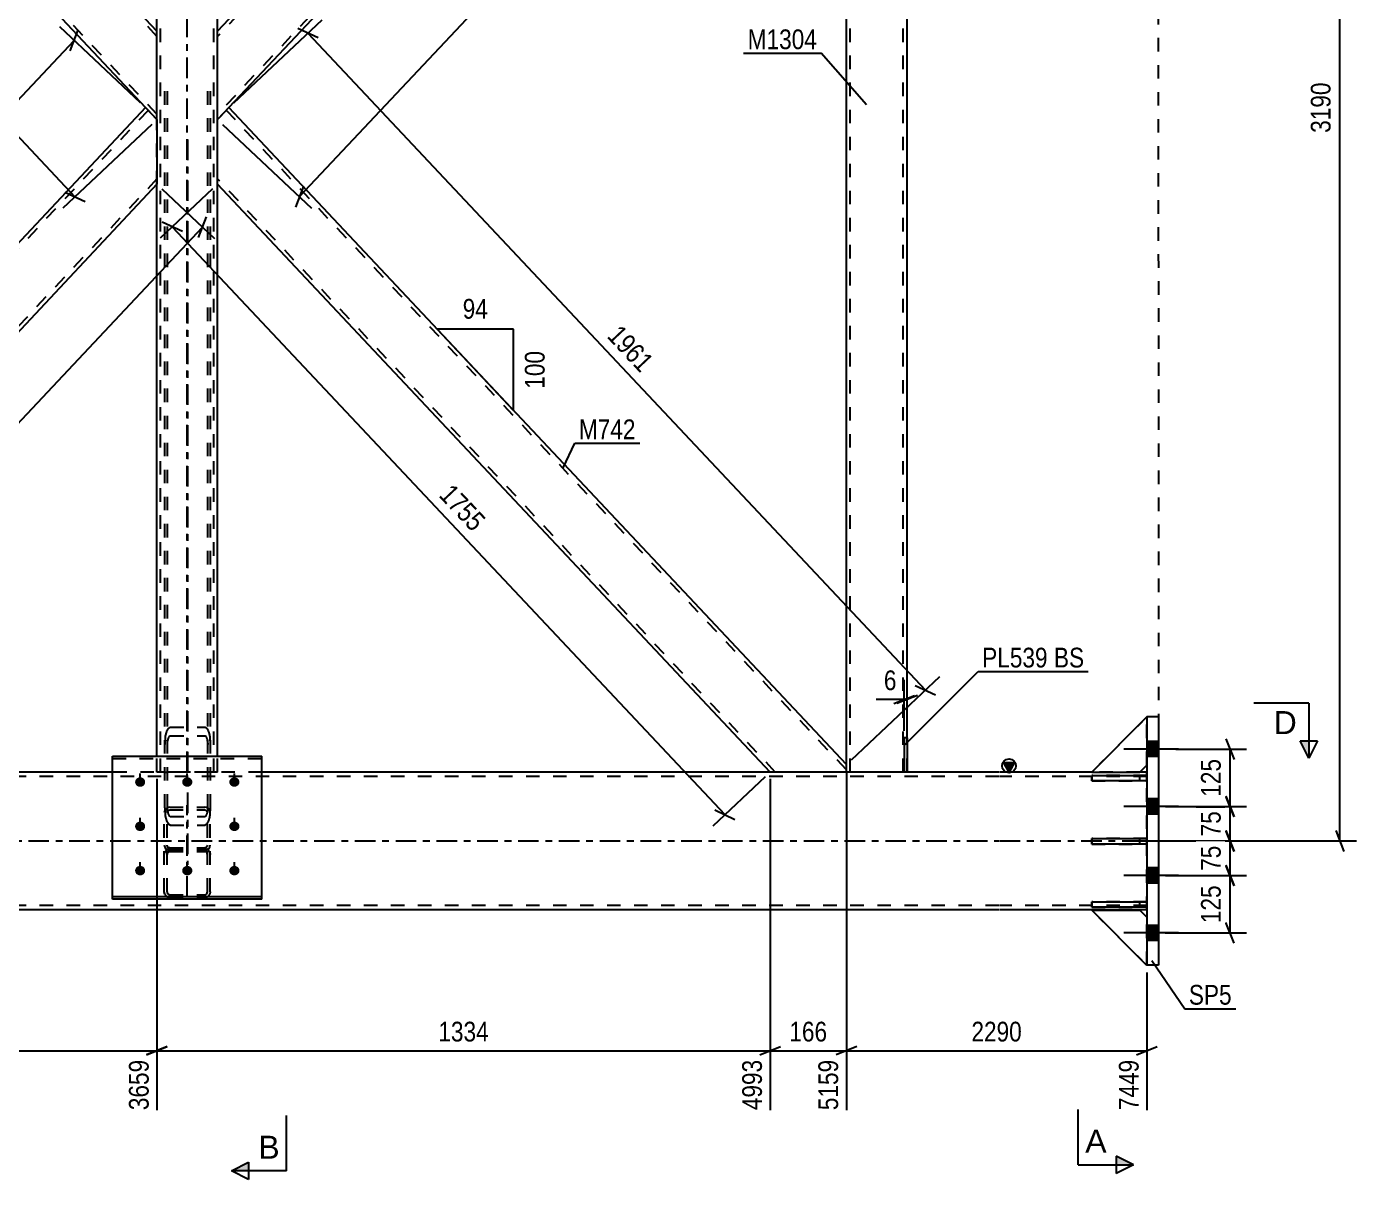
# Model space of a CAD drawing. Header units: millimetres. Extents: x 0 to 841, y 0 to 594.
# Drawn here: x 169.1 to 362, y 137.2 to 304.3 of the extents above; entities that cross this region are included whole.
import ezdxf

# ---------------------------------------------------------------- set-up
doc = ezdxf.new("R2010")
doc.units = ezdxf.units.MM
doc.linetypes.add('DXK_LINE_DOT2', pattern=[3.9198, 1.9599, -1.9599])
doc.linetypes.add('DXK_LINE_DOT3', pattern=[5.9187, 2.979, -0.9799, 0.9799, -0.9799])
doc.styles.add('Arial', font='ARIAL.TTF', dxfattribs={"height": 0.2})
doc.styles.add('Arial Narrow', font='ARIALN.TTF', dxfattribs={"height": 0.2})

# ---------------------------------------------------------------- blocks, each defined once
blk = doc.blocks.new('Bolt-761548467-3471 - 3467')
at = {"linetype": 'Continuous'}
for points in [[(185.54, 194.11), (185.39, 194.12), (185.25, 194.17), (185.11, 194.24), (185, 194.34), (184.91, 194.45), (184.85, 194.58), (184.82, 194.73), (184.82, 194.87), (184.85, 195.01), (184.91, 195.14), (185, 195.26), (185.11, 195.35), (185.25, 195.43), (185.39, 195.47), (185.54, 195.49), (185.7, 195.47), (185.84, 195.43), (185.98, 195.35), (186.09, 195.26), (186.18, 195.14), (186.24, 195.01), (186.27, 194.87), (186.27, 194.73), (186.24, 194.58), (186.18, 194.45), (186.09, 194.34), (185.98, 194.24), (185.84, 194.17), (185.7, 194.12)], [(192.38, 194.11), (192.23, 194.12), (192.08, 194.17), (191.95, 194.24), (191.83, 194.34), (191.74, 194.45), (191.68, 194.58), (191.65, 194.73), (191.65, 194.87), (191.68, 195.01), (191.74, 195.14), (191.83, 195.26), (191.95, 195.35), (192.08, 195.43), (192.23, 195.47), (192.38, 195.49), (192.53, 195.47), (192.68, 195.43), (192.81, 195.35), (192.92, 195.26), (193.01, 195.14), (193.08, 195.01), (193.11, 194.87), (193.11, 194.73), (193.08, 194.58), (193.01, 194.45), (192.92, 194.34), (192.81, 194.24), (192.68, 194.17), (192.53, 194.12)], [(199.21, 194.11), (199.06, 194.12), (198.91, 194.17), (198.78, 194.24), (198.67, 194.34), (198.58, 194.45), (198.51, 194.58), (198.48, 194.73), (198.48, 194.87), (198.51, 195.01), (198.58, 195.14), (198.67, 195.26), (198.78, 195.35), (198.91, 195.43), (199.06, 195.47), (199.21, 195.49), (199.36, 195.47), (199.51, 195.43), (199.64, 195.35), (199.76, 195.26), (199.85, 195.14), (199.91, 195.01), (199.94, 194.87), (199.94, 194.73), (199.91, 194.58), (199.85, 194.45), (199.76, 194.34), (199.64, 194.24), (199.51, 194.17), (199.36, 194.12)], [(185.54, 187.69), (185.39, 187.7), (185.25, 187.75), (185.11, 187.82), (185, 187.91), (184.91, 188.03), (184.85, 188.16), (184.82, 188.3), (184.82, 188.45), (184.85, 188.59), (184.91, 188.72), (185, 188.84), (185.11, 188.93), (185.25, 189.01), (185.39, 189.05), (185.54, 189.07), (185.7, 189.05), (185.84, 189.01), (185.98, 188.93), (186.09, 188.84), (186.18, 188.72), (186.24, 188.59), (186.27, 188.45), (186.27, 188.3), (186.24, 188.16), (186.18, 188.03), (186.09, 187.91), (185.98, 187.82), (185.84, 187.75), (185.7, 187.7)], [(199.21, 187.69), (199.06, 187.7), (198.91, 187.75), (198.78, 187.82), (198.67, 187.91), (198.58, 188.03), (198.51, 188.16), (198.48, 188.3), (198.48, 188.45), (198.51, 188.59), (198.58, 188.72), (198.67, 188.84), (198.78, 188.93), (198.91, 189.01), (199.06, 189.05), (199.21, 189.07), (199.36, 189.05), (199.51, 189.01), (199.64, 188.93), (199.76, 188.84), (199.85, 188.72), (199.91, 188.59), (199.94, 188.45), (199.94, 188.3), (199.91, 188.16), (199.85, 188.03), (199.76, 187.91), (199.64, 187.82), (199.51, 187.75), (199.36, 187.7)], [(185.54, 181.27), (185.39, 181.28), (185.25, 181.33), (185.11, 181.4), (185, 181.49), (184.91, 181.61), (184.85, 181.74), (184.82, 181.88), (184.82, 182.03), (184.85, 182.17), (184.91, 182.3), (185, 182.42), (185.11, 182.51), (185.25, 182.58), (185.39, 182.63), (185.54, 182.64), (185.7, 182.63), (185.84, 182.58), (185.98, 182.51), (186.09, 182.42), (186.18, 182.3), (186.24, 182.17), (186.27, 182.03), (186.27, 181.88), (186.24, 181.74), (186.18, 181.61), (186.09, 181.49), (185.98, 181.4), (185.84, 181.33), (185.7, 181.28)], [(192.38, 181.27), (192.23, 181.28), (192.08, 181.33), (191.95, 181.4), (191.83, 181.49), (191.74, 181.61), (191.68, 181.74), (191.65, 181.88), (191.65, 182.03), (191.68, 182.17), (191.74, 182.3), (191.83, 182.42), (191.95, 182.51), (192.08, 182.58), (192.23, 182.63), (192.38, 182.64), (192.53, 182.63), (192.68, 182.58), (192.81, 182.51), (192.92, 182.42), (193.01, 182.3), (193.08, 182.17), (193.11, 182.03), (193.11, 181.88), (193.08, 181.74), (193.01, 181.61), (192.92, 181.49), (192.81, 181.4), (192.68, 181.33), (192.53, 181.28)], [(199.21, 181.27), (199.06, 181.28), (198.91, 181.33), (198.78, 181.4), (198.67, 181.49), (198.58, 181.61), (198.51, 181.74), (198.48, 181.88), (198.48, 182.03), (198.51, 182.17), (198.58, 182.3), (198.67, 182.42), (198.78, 182.51), (198.91, 182.58), (199.06, 182.63), (199.21, 182.64), (199.36, 182.63), (199.51, 182.58), (199.64, 182.51), (199.76, 182.42), (199.85, 182.3), (199.91, 182.17), (199.94, 182.03), (199.94, 181.88), (199.91, 181.74), (199.85, 181.61), (199.76, 181.49), (199.64, 181.4), (199.51, 181.33), (199.36, 181.28)]]:
    blk.add_hatch(color=1, dxfattribs=at).paths.add_polyline_path(points)
at = {"color": 1, "linetype": 'Continuous'}
for p, q in [((185.54, 194.14), (185.54, 196.03)), ((192.38, 194.14), (192.38, 196.03)), ((199.21, 194.14), (199.21, 196.03)), ((185.54, 187.71), (185.54, 189.61)), ((199.21, 187.71), (199.21, 189.61)), ((185.54, 181.29), (185.54, 183.19)), ((192.38, 181.29), (192.38, 183.19)), ((199.21, 181.29), (199.21, 183.19))]:
    blk.add_line(p, q, dxfattribs=at)
blk = doc.blocks.new('Part-761548467-3539 - 3467')
at = {"linetype": 'Continuous'}
blk.add_hatch(color=2, dxfattribs=at).paths.add_polyline_path([(311.57, 196.25), (310.77, 197.65), (312.37, 197.65)])
at = {"color": 2, "linetype": 'Continuous'}
for p, q in [((311.57, 196.25), (310.77, 197.65)), ((310.77, 197.65), (312.37, 197.65)), ((312.37, 197.65), (311.57, 196.25)), ((181.54, 196.25), (74.64, 196.25)), ((296.38, 196.25), (203.21, 196.25)), ((310.11, 196.25), (296.78, 196.25)), ((323.57, 196.25), (310.21, 196.25)), ((331.57, 196.25), (330.57, 196.25)), ((310.11, 176.25), (74.64, 176.25)), ((331.57, 176.25), (310.21, 176.25))]:
    blk.add_line(p, q, dxfattribs=at)
at = {"color": 7, "linetype": 'DXK_LINE_DOT2'}
for p, q in [((310.11, 195.58), (74.64, 195.58)), ((203.21, 196.25), (181.54, 196.25)), ((296.78, 196.25), (296.38, 196.25)), ((331.57, 195.58), (310.21, 195.58)), ((330.57, 196.25), (323.57, 196.25)), ((331.57, 176.25), (331.57, 196.25)), ((310.11, 176.92), (74.64, 176.92)), ((331.57, 176.92), (310.21, 176.92))]:
    blk.add_line(p, q, dxfattribs=at)
at = {"color": 7, "linetype": 'DXK_LINE_DOT3'}
for p, q in [((74.64, 186.25), (310.11, 186.25)), ((310.21, 186.25), (331.57, 186.25))]:
    blk.add_line(p, q, dxfattribs=at)
at = {"color": 2, "linetype": 'Continuous'}
blk.add_circle((311.57, 197.15), 1, dxfattribs=at)
blk = doc.blocks.new('Bolt-761548467-3540 - 3467')
at = {"linetype": 'Continuous'}
for points in [[(331.57, 200.68), (331.57, 198.48), (333.24, 198.48), (333.24, 200.68)], [(331.57, 200.68), (331.57, 198.48), (333.24, 198.48), (333.24, 200.68)], [(331.57, 200.68), (331.57, 198.48), (333.24, 198.48), (333.24, 200.68)], [(331.57, 192.35), (331.57, 190.15), (333.24, 190.15), (333.24, 192.35)], [(331.57, 192.35), (331.57, 190.15), (333.24, 190.15), (333.24, 192.35)], [(331.57, 182.35), (331.57, 180.15), (333.24, 180.15), (333.24, 182.35)], [(331.57, 182.35), (331.57, 180.15), (333.24, 180.15), (333.24, 182.35)], [(331.57, 174.02), (331.57, 171.82), (333.24, 171.82), (333.24, 174.02)], [(331.57, 174.02), (331.57, 171.82), (333.24, 171.82), (333.24, 174.02)], [(331.57, 174.02), (331.57, 171.82), (333.24, 171.82), (333.24, 174.02)]]:
    blk.add_hatch(color=1, dxfattribs=at).paths.add_polyline_path(points)
at = {"color": 1, "linetype": 'Continuous'}
for p, q in [((333.24, 200.68), (331.57, 200.68)), ((333.24, 200.68), (331.57, 200.68)), ((333.24, 200.68), (331.57, 200.68)), ((336.17, 199.58), (328.24, 199.58)), ((336.17, 199.58), (328.24, 199.58)), ((336.17, 199.58), (328.24, 199.58)), ((333.24, 198.48), (331.57, 198.48)), ((333.24, 198.48), (331.57, 198.48)), ((333.24, 198.48), (331.57, 198.48)), ((336.17, 191.25), (328.24, 191.25)), ((336.17, 191.25), (328.24, 191.25)), ((333.24, 192.35), (331.57, 192.35)), ((333.24, 192.35), (331.57, 192.35)), ((333.24, 190.15), (331.57, 190.15)), ((333.24, 190.15), (331.57, 190.15)), ((333.24, 182.35), (331.57, 182.35)), ((333.24, 182.35), (331.57, 182.35)), ((336.17, 181.25), (328.24, 181.25)), ((336.17, 181.25), (328.24, 181.25)), ((333.24, 180.15), (331.57, 180.15)), ((333.24, 180.15), (331.57, 180.15)), ((333.24, 174.02), (331.57, 174.02)), ((333.24, 174.02), (331.57, 174.02)), ((333.24, 174.02), (331.57, 174.02)), ((336.17, 172.92), (328.24, 172.92)), ((336.17, 172.92), (328.24, 172.92)), ((336.17, 172.92), (328.24, 172.92)), ((333.24, 171.82), (331.57, 171.82)), ((333.24, 171.82), (331.57, 171.82)), ((333.24, 171.82), (331.57, 171.82))]:
    blk.add_line(p, q, dxfattribs=at)
blk = doc.blocks.new('Part-761548467-3482 - 3467')
at = {"color": 2, "linetype": 'Continuous'}
for p, q in [((331.57, 204.25), (323.57, 196.25)), ((330.57, 196.25), (331.57, 197.25)), ((323.57, 196.25), (330.57, 196.25))]:
    blk.add_line(p, q, dxfattribs=at)
at = {"color": 7, "linetype": 'DXK_LINE_DOT2'}
blk.add_line((331.57, 197.25), (331.57, 204.25), dxfattribs=at)
blk = doc.blocks.new('Part-761548467-3483 - 3467')
at = {"color": 7, "linetype": 'DXK_LINE_DOT2'}
for p, q in [((331.57, 204.25), (323.57, 196.25)), ((331.57, 197.25), (331.57, 204.25)), ((330.57, 196.25), (331.57, 197.25)), ((323.57, 196.25), (330.57, 196.25))]:
    blk.add_line(p, q, dxfattribs=at)
blk = doc.blocks.new('Part-761548467-3484 - 3467')
at = {"color": 2, "linetype": 'Continuous'}
for p, q in [((323.57, 176.2), (330.57, 176.2)), ((331.57, 168.2), (323.57, 176.2)), ((330.57, 176.2), (331.57, 175.2)), ((331.57, 168.2), (331.57, 168.25))]:
    blk.add_line(p, q, dxfattribs=at)
at = {"color": 7, "linetype": 'DXK_LINE_DOT2'}
blk.add_line((331.57, 168.25), (331.57, 175.2), dxfattribs=at)
blk = doc.blocks.new('Part-761548467-3485 - 3467')
at = {"color": 7, "linetype": 'DXK_LINE_DOT2'}
for p, q in [((323.57, 176.2), (330.57, 176.2)), ((331.57, 168.2), (323.57, 176.2)), ((330.57, 176.2), (331.57, 175.2)), ((331.57, 175.2), (331.57, 168.2))]:
    blk.add_line(p, q, dxfattribs=at)
blk = doc.blocks.new('Part-761548467-3486 - 3467')
at = {"color": 7, "linetype": 'DXK_LINE_DOT2'}
for p, q in [((331.57, 177.44), (323.57, 177.44)), ((323.57, 177.44), (323.57, 176.64)), ((323.57, 176.64), (331.57, 176.64)), ((330.57, 176.64), (330.57, 177.44)), ((331.57, 176.64), (331.57, 177.44))]:
    blk.add_line(p, q, dxfattribs=at)
blk = doc.blocks.new('Part-761548467-3487 - 3467')
at = {"color": 7, "linetype": 'DXK_LINE_DOT2'}
for p, q in [((331.57, 186.6), (323.57, 186.6)), ((323.57, 186.6), (323.57, 185.8)), ((323.57, 185.8), (331.57, 185.8)), ((330.57, 185.8), (330.57, 186.6)), ((331.57, 185.8), (331.57, 186.6))]:
    blk.add_line(p, q, dxfattribs=at)
blk = doc.blocks.new('Part-761548467-3488 - 3467')
at = {"color": 7, "linetype": 'DXK_LINE_DOT2'}
for p, q in [((331.57, 195.77), (323.57, 195.77)), ((323.57, 195.77), (323.57, 194.97)), ((323.57, 194.97), (331.57, 194.97)), ((330.57, 194.97), (330.57, 195.77)), ((331.57, 194.97), (331.57, 195.77))]:
    blk.add_line(p, q, dxfattribs=at)
blk = doc.blocks.new('Part-761548467-3489 - 3467')
at = {"color": 2, "linetype": 'Continuous'}
for p, q in [((323.57, 177.44), (331.57, 177.44)), ((323.57, 176.64), (323.57, 177.44)), ((331.57, 176.64), (323.57, 176.64)), ((331.57, 177.44), (331.57, 176.64))]:
    blk.add_line(p, q, dxfattribs=at)
at = {"color": 7, "linetype": 'DXK_LINE_DOT2'}
blk.add_line((330.57, 176.64), (330.57, 177.44), dxfattribs=at)
blk = doc.blocks.new('Part-761548467-3490 - 3467')
at = {"color": 2, "linetype": 'Continuous'}
for p, q in [((323.57, 186.6), (331.57, 186.6)), ((323.57, 185.8), (323.57, 186.6)), ((331.57, 185.8), (323.57, 185.8)), ((331.57, 186.6), (331.57, 185.8))]:
    blk.add_line(p, q, dxfattribs=at)
at = {"color": 7, "linetype": 'DXK_LINE_DOT2'}
blk.add_line((330.57, 185.8), (330.57, 186.6), dxfattribs=at)
blk = doc.blocks.new('Part-761548467-3491 - 3467')
at = {"color": 2, "linetype": 'Continuous'}
for p, q in [((323.57, 195.77), (331.57, 195.77)), ((323.57, 194.97), (323.57, 195.77)), ((331.57, 194.97), (323.57, 194.97)), ((331.57, 195.77), (331.57, 194.97))]:
    blk.add_line(p, q, dxfattribs=at)
at = {"color": 7, "linetype": 'DXK_LINE_DOT2'}
blk.add_line((330.57, 194.97), (330.57, 195.77), dxfattribs=at)
blk = doc.blocks.new('Part-761548467-3511 - 3467')
at = {"color": 2, "linetype": 'Continuous'}
for p, q in [((333.24, 204.25), (331.57, 204.25)), ((331.57, 204.25), (331.57, 168.25)), ((333.24, 204.25), (333.24, 168.25)), ((333.24, 168.25), (331.57, 168.25))]:
    blk.add_line(p, q, dxfattribs=at)
blk = doc.blocks.new('Part-761548467-3593 - 3467')
at = {"color": 2, "linetype": 'Continuous'}
for p, q in [((186.34, 292.58), (96.78, 197.35)), ((187.98, 290.84), (186.34, 292.58)), ((187.98, 290.84), (187.98, 281.48)), ((187.98, 281.48), (107.82, 196.25)), ((96.78, 196.25), (96.78, 197.35))]:
    blk.add_line(p, q, dxfattribs=at)
at = {"color": 7, "linetype": 'DXK_LINE_DOT2'}
for p, q in [((186.7, 292.19), (96.78, 196.57)), ((187.98, 282.26), (107.09, 196.25)), ((107.82, 196.25), (96.78, 196.25))]:
    blk.add_line(p, q, dxfattribs=at)
blk = doc.blocks.new('Part-761548467-3516 - 3467')
at = {"color": 2, "linetype": 'Continuous'}
for p, q in [((187.98, 303.68), (187.98, 388.92)), ((196.78, 303.68), (196.78, 388.92)), ((187.98, 198.56), (187.98, 281.48)), ((196.78, 198.56), (196.78, 281.48))]:
    blk.add_line(p, q, dxfattribs=at)
at = {"color": 7, "linetype": 'DXK_LINE_DOT2'}
for p, q in [((196.78, 388.92), (187.98, 388.92)), ((188.51, 196.25), (188.51, 388.92)), ((196.24, 196.25), (196.24, 388.92)), ((187.98, 281.48), (187.98, 303.68)), ((196.78, 281.48), (196.78, 303.68)), ((187.98, 196.25), (187.98, 198.56)), ((196.78, 196.25), (196.78, 198.56)), ((196.78, 196.25), (187.98, 196.25))]:
    blk.add_line(p, q, dxfattribs=at)
at = {"color": 7, "linetype": 'DXK_LINE_DOT3'}
blk.add_line((192.38, 196.25), (192.38, 388.92), dxfattribs=at)
blk = doc.blocks.new('Part-761548467-3578 - 3467')
at = {"color": 2, "linetype": 'Continuous'}
for p, q in [((96.78, 387.82), (96.78, 388.92)), ((96.78, 387.82), (186.34, 292.58)), ((187.98, 303.68), (107.82, 388.92)), ((187.98, 290.84), (187.98, 303.68))]:
    blk.add_line(p, q, dxfattribs=at)
at = {"color": 7, "linetype": 'DXK_LINE_DOT2'}
for p, q in [((107.82, 388.92), (96.78, 388.92)), ((187.98, 291.62), (96.78, 388.59)), ((187.98, 302.91), (107.09, 388.92)), ((187.98, 290.84), (186.34, 292.58)), ((187.98, 291.62), (187.98, 291.68))]:
    blk.add_line(p, q, dxfattribs=at)
blk = doc.blocks.new('Part-761548467-3601 - 3467')
at = {"color": 7, "linetype": 'DXK_LINE_DOT2'}
for p, q in [((296.78, 388.92), (287.98, 388.92)), ((287.98, 387.82), (287.98, 388.92)), ((288.51, 196.25), (288.51, 388.92)), ((296.24, 196.25), (296.24, 388.92)), ((296.78, 383.96), (296.78, 388.92)), ((296.78, 196.25), (296.78, 201.22)), ((287.98, 196.25), (287.98, 197.35)), ((296.78, 196.25), (287.98, 196.25))]:
    blk.add_line(p, q, dxfattribs=at)
at = {"color": 2, "linetype": 'Continuous'}
for p, q in [((287.98, 197.35), (287.98, 387.82)), ((296.78, 201.22), (296.78, 383.96))]:
    blk.add_line(p, q, dxfattribs=at)
blk = doc.blocks.new('Part-761548467-3609 - 3467')
at = {"color": 7, "linetype": 'DXK_LINE_DOT2'}
for p, q in [((189.54, 191.09), (189.28, 190.92)), ((189.84, 191.14), (189.54, 191.09)), ((189.84, 191.14), (194.91, 191.14)), ((195.22, 191.09), (194.91, 191.14)), ((195.48, 190.92), (195.22, 191.09)), ((189.11, 190.68), (189.04, 190.39)), ((189.04, 178.89), (189.04, 190.39)), ((189.28, 190.92), (189.11, 190.68)), ((189.44, 190.39), (189.48, 190.54)), ((189.44, 178.89), (189.44, 190.39)), ((189.48, 190.54), (189.56, 190.66)), ((189.56, 190.66), (189.69, 190.74)), ((189.69, 190.74), (189.84, 190.77)), ((189.84, 190.77), (194.91, 190.77)), ((194.91, 190.77), (195.06, 190.74)), ((195.06, 190.74), (195.19, 190.66)), ((195.19, 190.66), (195.28, 190.54)), ((195.28, 190.54), (195.31, 190.39)), ((195.31, 178.89), (195.31, 190.39)), ((195.65, 190.68), (195.48, 190.92)), ((195.71, 190.39), (195.65, 190.68)), ((195.71, 178.89), (195.71, 190.39)), ((189.04, 185.63), (189.11, 185.34)), ((189.11, 185.34), (189.28, 185.1)), ((189.48, 185.49), (189.44, 185.63)), ((189.56, 185.36), (189.48, 185.49)), ((189.69, 185.28), (189.56, 185.36)), ((189.84, 185.25), (189.69, 185.28)), ((189.84, 185.25), (194.91, 185.25)), ((195.06, 185.28), (194.91, 185.25)), ((195.19, 185.36), (195.06, 185.28)), ((195.28, 185.49), (195.19, 185.36)), ((195.31, 185.63), (195.28, 185.49)), ((195.48, 185.1), (195.65, 185.34)), ((195.65, 185.34), (195.71, 185.63)), ((189.04, 184.28), (189.11, 184.61)), ((189.28, 185.1), (189.54, 184.94)), ((189.48, 184.44), (189.44, 184.28)), ((189.56, 184.58), (189.48, 184.44)), ((189.54, 185.07), (189.84, 185.13)), ((189.54, 184.94), (189.84, 184.88)), ((189.69, 184.67), (189.56, 184.58)), ((189.84, 184.71), (189.69, 184.67)), ((189.84, 185.13), (194.91, 185.13)), ((189.84, 184.88), (194.91, 184.88)), ((189.84, 184.71), (194.91, 184.71)), ((194.91, 185.13), (195.22, 185.07)), ((194.91, 184.88), (195.22, 184.94)), ((195.06, 184.67), (194.91, 184.71)), ((195.19, 184.58), (195.06, 184.67)), ((195.28, 184.44), (195.19, 184.58)), ((195.22, 184.94), (195.48, 185.1)), ((195.31, 184.28), (195.28, 184.44)), ((195.65, 184.61), (195.71, 184.28)), ((189.11, 178.56), (189.04, 178.89)), ((189.44, 178.89), (189.48, 178.73)), ((189.48, 178.73), (189.56, 178.59)), ((189.84, 178.04), (189.54, 178.1)), ((189.56, 178.59), (189.69, 178.5)), ((189.69, 178.5), (189.84, 178.46)), ((189.84, 178.46), (194.91, 178.46)), ((189.84, 178.04), (194.91, 178.04)), ((194.91, 178.46), (195.06, 178.5)), ((195.22, 178.1), (194.91, 178.04)), ((195.06, 178.5), (195.19, 178.59)), ((195.19, 178.59), (195.28, 178.73)), ((195.28, 178.73), (195.31, 178.89)), ((195.71, 178.89), (195.65, 178.56))]:
    blk.add_line(p, q, dxfattribs=at)
at = {"color": 7, "linetype": 'DXK_LINE_DOT3'}
blk.add_line((192.38, 178.17), (192.38, 191.43), dxfattribs=at)
at = {"color": 7, "linetype": 'DXK_LINE_DOT2'}
for centre, start, end in [((189.88, 184.31), 114.32, 159.2417), ((194.88, 184.31), 20.7583, 65.68), ((189.88, 178.86), 200.7583, 245.68), ((194.88, 178.86), 294.32, 339.2417)]:
    blk.add_arc(centre, 0.827, start, end, dxfattribs=at)
blk = doc.blocks.new('Part-761548467-3614 - 3467')
at = {"color": 2, "linetype": 'Continuous'}
for p, q in [((198.42, 292.58), (196.78, 290.84)), ((287.98, 197.35), (198.42, 292.58)), ((196.78, 283.04), (196.78, 290.84)), ((196.78, 281.48), (196.78, 283.04)), ((276.93, 196.25), (196.78, 281.48)), ((287.98, 196.25), (287.98, 197.35))]:
    blk.add_line(p, q, dxfattribs=at)
at = {"color": 7, "linetype": 'DXK_LINE_DOT2'}
for p, q in [((287.98, 196.57), (198.05, 292.19)), ((196.78, 281.6), (196.78, 283.04)), ((196.78, 282.26), (196.78, 282.44)), ((277.67, 196.25), (196.78, 282.26)), ((287.98, 196.25), (276.93, 196.25))]:
    blk.add_line(p, q, dxfattribs=at)
blk = doc.blocks.new('Part-761548467-3618 - 3467')
at = {"color": 7, "linetype": 'DXK_LINE_DOT2'}
for p, q in [((189.1, 191.08), (189.1, 295.94)), ((189.5, 191.08), (189.5, 295.94)), ((195.36, 191.08), (195.36, 295.94)), ((195.76, 191.08), (195.76, 295.94)), ((189.9, 202.77), (189.59, 202.58)), ((189.9, 202.77), (194.96, 202.77)), ((195.27, 202.58), (194.96, 202.77)), ((189.16, 201.22), (189.1, 200.25)), ((189.5, 200.25), (189.53, 200.74)), ((189.74, 201.42), (189.9, 201.51)), ((189.9, 201.51), (194.96, 201.51)), ((194.96, 201.51), (195.12, 201.42)), ((195.33, 200.74), (195.36, 200.25)), ((195.76, 200.25), (195.7, 201.22)), ((189.1, 196.25), (189.5, 196.25)), ((195.76, 196.25), (195.36, 196.25)), ((189.1, 191.08), (189.16, 190.11)), ((189.5, 191.06), (189.5, 191.08)), ((189.53, 190.59), (189.5, 191.06)), ((195.36, 191.08), (195.33, 190.59)), ((195.7, 190.11), (195.76, 191.08)), ((189.9, 189.82), (189.74, 189.91)), ((189.9, 189.82), (194.96, 189.82)), ((195.12, 189.91), (194.96, 189.82)), ((189.59, 188.75), (189.84, 188.59)), ((189.84, 188.59), (189.9, 188.56)), ((189.9, 188.56), (194.96, 188.56)), ((194.96, 188.56), (195.19, 188.7)), ((195.19, 188.7), (195.27, 188.75))]:
    blk.add_line(p, q, dxfattribs=at)
at = {"color": 7, "linetype": 'DXK_LINE_DOT3'}
blk.add_line((192.43, 287.96), (192.43, 182.8), dxfattribs=at)
at = {"color": 7, "linetype": 'DXK_LINE_DOT2'}
for centre, radius, start, end in [((192.22, 200.99), 3.07, 148.9209, 175.8178), ((192.64, 200.99), 3.07, 4.1823, 31.0797), ((191.06, 200.62), 1.54, 148.9209, 175.8178), ((193.8, 200.62), 1.54, 4.1823, 31.0797), ((192.22, 190.34), 3.07, 184.1824, 211.0799), ((191.06, 190.71), 1.54, 184.1824, 211.0799), ((193.8, 190.71), 1.54, 328.9203, 355.8178), ((192.64, 190.34), 3.07, 328.9203, 355.8178)]:
    blk.add_arc(centre, radius, start, end, dxfattribs=at)
blk = doc.blocks.new('Part-761548467-3624 - 3467')
at = {"color": 2, "linetype": 'Continuous'}
for p, q in [((181.54, 198.56), (203.21, 198.56)), ((181.54, 177.83), (181.54, 198.56)), ((203.21, 177.83), (203.21, 198.56)), ((181.54, 178.2), (203.21, 178.2)), ((203.21, 177.83), (181.54, 177.83))]:
    blk.add_line(p, q, dxfattribs=at)
at = {"color": 7, "linetype": 'DXK_LINE_DOT2'}
blk.add_line((181.54, 198.19), (203.21, 198.19), dxfattribs=at)
blk = doc.blocks.new('Part-761548467-3632 - 3467')
at = {"color": 2, "linetype": 'Continuous'}
for p, q in [((276.93, 388.92), (196.78, 303.68)), ((287.98, 387.82), (198.42, 292.58)), ((287.98, 387.82), (287.98, 388.92)), ((196.78, 292.4), (196.78, 303.68)), ((196.78, 290.84), (196.78, 292.4))]:
    blk.add_line(p, q, dxfattribs=at)
at = {"color": 7, "linetype": 'DXK_LINE_DOT2'}
for p, q in [((277.67, 388.92), (196.78, 302.91)), ((287.98, 388.59), (196.78, 291.62)), ((287.98, 388.92), (276.93, 388.92)), ((198.42, 292.58), (196.78, 290.84)), ((196.78, 290.96), (196.78, 292.4)), ((196.78, 291.62), (196.78, 291.68))]:
    blk.add_line(p, q, dxfattribs=at)
blk = doc.blocks.new('Part-761548467-3642 - 3467')
at = {"color": 2, "linetype": 'Continuous'}
for p, q in [((296.78, 201.22), (296.38, 201.22)), ((296.38, 201.22), (296.38, 196.25)), ((296.78, 201.22), (296.78, 196.25)), ((296.78, 196.25), (296.38, 196.25))]:
    blk.add_line(p, q, dxfattribs=at)
blk = doc.blocks.new('Part-761548467-3647 - 3467')
at = {"color": 7, "linetype": 'DXK_LINE_DOT2'}
for p, q in [((296.38, 196.25), (296.38, 201.22)), ((296.78, 201.22), (296.38, 201.22)), ((296.78, 196.25), (296.78, 201.22)), ((296.78, 196.25), (296.38, 196.25))]:
    blk.add_line(p, q, dxfattribs=at)
blk = doc.blocks.new('Line-761548467-4256 - 3467')
at = {"color": 1, "linetype": 'DXK_LINE_DOT2'}
blk.add_line((333.21, 388.92), (333.24, 204.25), dxfattribs=at)
blk = doc.blocks.new('StraightDimension-761548467-10975 - 3467')
at = {"color": 7, "linetype": 'Continuous'}
for p, q in [((334.28, 191.25), (346.03, 191.25)), ((343.03, 192.75), (344.23, 189.75)), ((343.63, 186.25), (343.63, 191.25)), ((344.23, 184.75), (343.03, 187.75)), ((330.55, 186.25), (346.03, 186.25))]:
    blk.add_line(p, q, dxfattribs=at)
at = {"color": 0}
blk.add_wipeout([(342.88, 191.18), (338.68, 191.18), (338.68, 186.32), (342.88, 186.32)], dxfattribs=at)
at = {"color": 3, "style": 'Arial Narrow'}
blk.add_text('75', height=2.863, rotation=90.0002, dxfattribs=at).set_placement((342.28, 186.92))
blk = doc.blocks.new('StraightDimension-761548467-3800 - 3467')
at = {"color": 7, "linetype": 'Continuous'}
for p, q in [((96.78, 195.25), (96.78, 147.22)), ((187.98, 195.25), (187.98, 147.22)), ((98.28, 156.43), (95.28, 155.23)), ((186.48, 155.23), (189.48, 156.43)), ((96.78, 155.83), (187.98, 155.83))]:
    blk.add_line(p, q, dxfattribs=at)
at = {"color": 0}
blk.add_wipeout([(146.63, 156.58), (146.63, 160.78), (138.12, 160.78), (138.12, 156.58)], dxfattribs=at)
at = {"color": 0, "linetype": 'Continuous'}
blk.add_wipeout([(187.38, 155.13), (183.18, 155.13), (183.18, 146.62), (187.38, 146.62)], dxfattribs=at)
at = {"color": 3, "style": 'Arial Narrow'}
blk.add_text('1368', height=2.863, dxfattribs=at).set_placement((138.72, 157.18))
at = {"color": 3, "linetype": 'Continuous', "style": 'Arial Narrow'}
blk.add_text('3659', height=2.863, rotation=90.0002, dxfattribs=at).set_placement((186.78, 147.22))
blk = doc.blocks.new('StraightDimension-761548467-4078 - 3467')
at = {"color": 7, "linetype": 'Continuous'}
for p, q in [((96.05, 387.13), (83.15, 375)), ((86.36, 375.96), (83.43, 377.32)), ((84.89, 376.64), (176.09, 279.66)), ((187.25, 290.15), (174.35, 278.02)), ((174.63, 280.35), (177.56, 278.98))]:
    blk.add_line(p, q, dxfattribs=at)
at = {"color": 0}
blk.add_wipeout([(133.96, 325.56), (137.02, 328.44), (131.18, 334.64), (128.12, 331.77)], dxfattribs=at)
at = {"color": 3, "style": 'Arial Narrow'}
blk.add_text('1997', height=2.863, rotation=-46.7591, dxfattribs=at).set_placement((128.97, 331.74))
blk = doc.blocks.new('StraightDimension-761548467-3668 - 3467')
at = {"color": 7, "linetype": 'Continuous'}
for p, q in [((296.38, 202.22), (296.38, 209.62)), ((296.78, 202.22), (296.78, 209.62)), ((294.88, 206.17), (297.88, 207.37)), ((298.28, 207.37), (295.28, 206.17)), ((296.38, 206.77), (296.78, 206.77))]:
    blk.add_line(p, q, dxfattribs=at)
at = {"color": 0}
blk.add_wipeout([(295.85, 207.52), (295.85, 211.72), (292.82, 211.72), (292.82, 207.52)], dxfattribs=at)
at = {"color": 7, "linetype": 'Continuous'}
blk.add_line((296.38, 206.77), (292.3, 206.77), dxfattribs=at)
blk.add_line((296.38, 206.77), (292.3, 206.77), dxfattribs=at)
at = {"color": 3, "style": 'Arial Narrow'}
blk.add_text('6', height=2.86, dxfattribs=at).set_placement((293.42, 208.12))
blk = doc.blocks.new('StraightDimension-761548467-3758 - 3467')
at = {"color": 7, "linetype": 'Continuous'}
for p, q in [((287.98, 196.35), (287.98, 147.22)), ((331.57, 167.2), (331.57, 147.22)), ((289.48, 156.43), (286.48, 155.23)), ((330.07, 155.23), (333.07, 156.43)), ((287.98, 155.83), (331.57, 155.83))]:
    blk.add_line(p, q, dxfattribs=at)
at = {"color": 0}
blk.add_wipeout([(314.03, 156.58), (314.03, 160.78), (305.52, 160.78), (305.52, 156.58)], dxfattribs=at)
at = {"color": 0, "linetype": 'Continuous'}
blk.add_wipeout([(330.97, 155.13), (326.77, 155.13), (326.77, 146.62), (330.97, 146.62)], dxfattribs=at)
at = {"color": 3, "style": 'Arial Narrow'}
blk.add_text('2290', height=2.863, dxfattribs=at).set_placement((306.12, 157.18))
at = {"color": 3, "linetype": 'Continuous', "style": 'Arial Narrow'}
blk.add_text('7449', height=2.863, rotation=90.0002, dxfattribs=at).set_placement((330.37, 147.22))
blk = doc.blocks.new('StraightDimension-761548467-3773 - 3467')
at = {"color": 7, "linetype": 'Continuous'}
for p, q in [((276.93, 195.25), (276.93, 147.22)), ((287.98, 196.35), (287.98, 147.22)), ((275.43, 155.23), (278.43, 156.43)), ((289.48, 156.43), (286.48, 155.23)), ((276.93, 155.83), (287.98, 155.83))]:
    blk.add_line(p, q, dxfattribs=at)
at = {"color": 0}
blk.add_wipeout([(285.8, 156.58), (285.8, 160.78), (279.11, 160.78), (279.11, 156.58)], dxfattribs=at)
at = {"color": 0, "linetype": 'Continuous'}
blk.add_wipeout([(287.38, 155.13), (283.18, 155.13), (283.18, 146.62), (287.38, 146.62)], dxfattribs=at)
at = {"color": 3, "style": 'Arial Narrow'}
blk.add_text('166', height=2.863, dxfattribs=at).set_placement((279.71, 157.18))
at = {"color": 3, "linetype": 'Continuous', "style": 'Arial Narrow'}
blk.add_text('5159', height=2.863, rotation=90.0002, dxfattribs=at).set_placement((286.78, 147.22))
blk = doc.blocks.new('StraightDimension-761548467-3788 - 3467')
at = {"color": 7, "linetype": 'Continuous'}
for p, q in [((187.98, 195.25), (187.98, 147.22)), ((276.93, 195.25), (276.93, 147.22)), ((189.48, 156.43), (186.48, 155.23)), ((275.43, 155.23), (278.43, 156.43)), ((187.98, 155.83), (276.93, 155.83))]:
    blk.add_line(p, q, dxfattribs=at)
at = {"color": 0}
blk.add_wipeout([(236.71, 156.58), (236.71, 160.78), (228.2, 160.78), (228.2, 156.58)], dxfattribs=at)
at = {"color": 0, "linetype": 'Continuous'}
blk.add_wipeout([(276.33, 155.13), (272.13, 155.13), (272.13, 146.62), (276.33, 146.62)], dxfattribs=at)
at = {"color": 3, "style": 'Arial Narrow'}
blk.add_text('1334', height=2.863, dxfattribs=at).set_placement((228.8, 157.18))
at = {"color": 3, "linetype": 'Continuous', "style": 'Arial Narrow'}
blk.add_text('4993', height=2.863, rotation=90.0002, dxfattribs=at).set_placement((275.73, 147.22))
blk = doc.blocks.new('StraightDimension-761548467-3947 - 3467')
at = {"color": 7, "linetype": 'Continuous'}
for p, q in [((360.16, 397.42), (358.96, 400.42)), ((332.55, 398.92), (361.96, 398.92)), ((359.56, 186.25), (359.56, 398.92)), ((358.96, 187.75), (360.16, 184.75)), ((330.36, 186.25), (361.96, 186.25))]:
    blk.add_line(p, q, dxfattribs=at)
at = {"color": 0}
blk.add_wipeout([(358.81, 296.84), (354.61, 296.84), (354.61, 288.33), (358.81, 288.33)], dxfattribs=at)
at = {"color": 3, "style": 'Arial Narrow'}
blk.add_text('3190', height=2.863, rotation=90.0002, dxfattribs=at).set_placement((358.21, 288.93))
blk = doc.blocks.new('StraightDimension-761548467-3964 - 3467')
at = {"color": 7, "linetype": 'Continuous'}
for p, q in [((196.05, 280.8), (188.45, 273.65)), ((191.67, 274.62), (188.74, 275.98)), ((190.2, 275.3), (270.36, 190.07)), ((276.21, 195.56), (268.61, 188.42)), ((268.89, 190.75), (271.82, 189.38))]:
    blk.add_line(p, q, dxfattribs=at)
at = {"color": 0}
blk.add_wipeout([(233.74, 230.1), (236.8, 232.97), (230.97, 239.17), (227.91, 236.3)], dxfattribs=at)
at = {"color": 3, "style": 'Arial Narrow'}
blk.add_text('1755', height=2.863, rotation=-46.7591, dxfattribs=at).set_placement((228.76, 236.27))
blk = doc.blocks.new('StraightDimension-761548467-4006 - 3467')
at = {"color": 7, "linetype": 'Continuous'}
for p, q in [((199.15, 293.27), (211.96, 305.32)), ((211.35, 302.68), (208.42, 304.05)), ((209.88, 303.37), (299.44, 208.13)), ((288.71, 198.04), (301.52, 210.09)), ((297.98, 208.82), (300.91, 207.45))]:
    blk.add_line(p, q, dxfattribs=at)
at = {"color": 0}
blk.add_wipeout([(258.13, 253.16), (261.19, 256.04), (255.35, 262.24), (252.29, 259.36)], dxfattribs=at)
at = {"color": 3, "style": 'Arial Narrow'}
blk.add_text('1961', height=2.863, rotation=-46.7591, dxfattribs=at).set_placement((253.14, 259.34))
blk = doc.blocks.new('StraightDimension-761548467-4024 - 3467')
at = {"color": 7, "linetype": 'Continuous'}
for p, q in [((288.71, 387.13), (301.59, 375.01)), ((299.26, 375.15), (300.44, 378.16)), ((208.65, 279.68), (299.85, 376.65)), ((197.51, 290.15), (210.39, 278.03)), ((209.24, 281.18), (208.06, 278.17))]:
    blk.add_line(p, q, dxfattribs=at)
at = {"color": 0}
blk.add_wipeout([(256.62, 331.78), (253.56, 334.66), (247.72, 328.46), (250.78, 325.58)], dxfattribs=at)
at = {"color": 3, "style": 'Arial Narrow'}
blk.add_text('1997', height=2.863, rotation=46.7591, dxfattribs=at).set_placement((250.76, 326.43))
blk = doc.blocks.new('StraightDimension-761548467-4060 - 3467')
at = {"color": 7, "linetype": 'Continuous'}
for p, q in [((185.61, 293.27), (173.89, 304.29)), ((175.37, 300.84), (176.55, 303.85)), ((86.4, 207.11), (175.96, 302.34)), ((96.05, 198.04), (84.33, 209.06)), ((86.99, 208.61), (85.81, 205.61))]:
    blk.add_line(p, q, dxfattribs=at)
at = {"color": 0}
blk.add_wipeout([(133.55, 258.34), (130.49, 261.22), (124.66, 255.02), (127.72, 252.14)], dxfattribs=at)
at = {"color": 3, "style": 'Arial Narrow'}
blk.add_text('1961', height=2.863, rotation=46.7591, dxfattribs=at).set_placement((127.69, 252.99))
blk = doc.blocks.new('StraightDimension-761548467-4198 - 3467')
at = {"color": 7, "linetype": 'Continuous'}
for p, q in [((188.71, 280.8), (196.33, 273.62)), ((194, 273.76), (195.18, 276.77)), ((114.43, 190.04), (194.59, 275.27)), ((108.55, 195.56), (116.18, 188.39)), ((115.02, 191.54), (113.84, 188.53))]:
    blk.add_line(p, q, dxfattribs=at)
at = {"color": 0}
blk.add_wipeout([(156.88, 236.27), (153.82, 239.14), (147.99, 232.94), (151.05, 230.06)], dxfattribs=at)
at = {"color": 3, "style": 'Arial Narrow'}
blk.add_text('1755', height=2.863, rotation=46.7591, dxfattribs=at).set_placement((151.02, 230.91))
blk = doc.blocks.new('StraightDimension-761548467-10974 - 3467')
at = {"color": 7, "linetype": 'Continuous'}
for p, q in [((343.03, 201.08), (344.23, 198.08)), ((335.76, 199.58), (346.03, 199.58)), ((343.63, 191.25), (343.63, 199.58)), ((334.28, 191.25), (346.03, 191.25)), ((344.23, 189.75), (343.03, 192.75))]:
    blk.add_line(p, q, dxfattribs=at)
at = {"color": 0}
blk.add_wipeout([(342.88, 198.76), (338.68, 198.76), (338.68, 192.07), (342.88, 192.07)], dxfattribs=at)
at = {"color": 3, "style": 'Arial Narrow'}
blk.add_text('125', height=2.863, rotation=90.0002, dxfattribs=at).set_placement((342.28, 192.67))
blk = doc.blocks.new('StraightDimension-761548467-10976 - 3467')
at = {"color": 7, "linetype": 'Continuous'}
for p, q in [((343.03, 187.75), (344.23, 184.75)), ((330.55, 186.25), (346.03, 186.25)), ((343.63, 181.25), (343.63, 186.25)), ((344.23, 179.75), (343.03, 182.75)), ((334.28, 181.25), (346.03, 181.25))]:
    blk.add_line(p, q, dxfattribs=at)
at = {"color": 0}
blk.add_wipeout([(342.88, 186.18), (338.68, 186.18), (338.68, 181.32), (342.88, 181.32)], dxfattribs=at)
at = {"color": 3, "style": 'Arial Narrow'}
blk.add_text('75', height=2.863, rotation=90.0002, dxfattribs=at).set_placement((342.28, 181.92))
blk = doc.blocks.new('StraightDimension-761548467-10977 - 3467')
at = {"color": 7, "linetype": 'Continuous'}
for p, q in [((343.03, 182.75), (344.23, 179.75)), ((334.28, 181.25), (346.03, 181.25)), ((343.63, 172.92), (343.63, 181.25)), ((344.23, 171.42), (343.03, 174.42)), ((334.24, 172.92), (346.03, 172.92))]:
    blk.add_line(p, q, dxfattribs=at)
at = {"color": 0}
blk.add_wipeout([(342.88, 180.43), (338.68, 180.43), (338.68, 173.74), (342.88, 173.74)], dxfattribs=at)
at = {"color": 3, "style": 'Arial Narrow'}
blk.add_text('125', height=2.863, rotation=90.0002, dxfattribs=at).set_placement((342.28, 174.34))
blk = doc.blocks.new('AngleDimension-761548467-11341 - 3467')
at = {"color": 7, "linetype": 'Continuous'}
for p, q in [((235.34, 253.33), (228.61, 260.48)), ((239.71, 260.48), (228.61, 260.48)), ((239.71, 248.67), (228.61, 260.48)), ((239.71, 248.67), (239.71, 260.48))]:
    blk.add_line(p, q, dxfattribs=at)
at = {"color": 0}
for points in [[(236.59, 261.38), (236.59, 265.58), (231.73, 265.58), (231.73, 261.38)], [(244.81, 257.92), (240.61, 257.92), (240.61, 251.23), (244.81, 251.23)]]:
    blk.add_wipeout(points, dxfattribs=at)
at = {"color": 3, "style": 'Arial Narrow'}
blk.add_text('94', height=2.863, dxfattribs=at).set_placement((232.33, 261.98))
blk.add_text('100', height=2.863, rotation=90.0002, dxfattribs=at).set_placement((244.21, 251.83))
blk = doc.blocks.new('Mark-761548467-3507 - 3467')
at = {"color": 0}
blk.add_wipeout([(343.87, 162.52), (343.87, 165.52), (337.66, 165.52), (337.66, 162.52)], dxfattribs=at)
blk.add_wipeout([(343.87, 162.52), (343.87, 165.52), (337.66, 165.52), (337.66, 162.52)], dxfattribs=at)
at = {"color": 30, "linetype": 'Continuous'}
for p, q in [((332.29, 168.91), (337.06, 161.92)), ((337.06, 161.92), (344.47, 161.92))]:
    blk.add_line(p, q, dxfattribs=at)
at = {"color": 3, "style": 'Arial Narrow'}
blk.add_text('SP5', height=2.863, dxfattribs=at).set_placement((337.66, 162.52))
blk = doc.blocks.new('Mark-761548467-3597 - 3467')
at = {"color": 0}
blk.add_wipeout([(283.73, 301.06), (283.73, 304.06), (273.67, 304.06), (273.67, 301.06)], dxfattribs=at)
blk.add_wipeout([(283.73, 301.06), (283.73, 304.06), (273.67, 304.06), (273.67, 301.06)], dxfattribs=at)
at = {"color": 30, "linetype": 'Continuous'}
for p in [(273.07, 300.46), (290.88, 292.97)]:
    blk.add_line(p, (284.33, 300.46), dxfattribs=at)
at = {"color": 3, "style": 'Arial Narrow'}
blk.add_text('M1304', height=2.863, dxfattribs=at).set_placement((273.67, 301.06))
blk = doc.blocks.new('Mark-761548467-3610 - 3467')
at = {"color": 0}
blk.add_wipeout([(257.41, 244.51), (257.41, 247.51), (249.18, 247.51), (249.18, 244.51)], dxfattribs=at)
blk.add_wipeout([(257.41, 244.51), (257.41, 247.51), (249.18, 247.51), (249.18, 244.51)], dxfattribs=at)
at = {"color": 30, "linetype": 'Continuous'}
for p, q in [((246.9, 240.34), (248.58, 243.91)), ((248.58, 243.91), (258.01, 243.91))]:
    blk.add_line(p, q, dxfattribs=at)
at = {"color": 3, "style": 'Arial Narrow'}
blk.add_text('M742', height=2.863, dxfattribs=at).set_placement((249.18, 244.51))
blk = doc.blocks.new('SectionMark-761548467-4217 - 3467')
at = {"linetype": 'Continuous'}
blk.add_hatch(color=6, dxfattribs=at).paths.add_polyline_path([(353.81, 200.75), (355.06, 200.75), (355.06, 198.25)])
at = {"color": 6, "linetype": 'Continuous'}
for p, q in [((355.06, 206.25), (347.06, 206.25)), ((355.06, 206.25), (355.06, 198.25)), ((353.81, 200.75), (356.31, 200.75)), ((355.06, 198.25), (353.81, 200.75)), ((356.31, 200.75), (355.06, 198.25))]:
    blk.add_line(p, q, dxfattribs=at)
at = {"color": 0, "linetype": 'Continuous'}
blk.add_wipeout([(353.31, 201.75), (353.31, 205.25), (349.94, 205.25), (349.94, 201.75)], dxfattribs=at)
at = {"color": 3, "linetype": 'Continuous', "style": 'Arial'}
blk.add_text('D', height=3.34, dxfattribs=at).set_placement((349.94, 201.75))
blk = doc.blocks.new('SectionMark-761548467-4221 - 3467')
at = {"linetype": 'Continuous'}
for points in [[(201.28, 430.22), (201.28, 428.97), (198.78, 430.22)], [(201.28, 139.68), (201.28, 138.43), (198.78, 138.43)]]:
    blk.add_hatch(color=6, dxfattribs=at).paths.add_polyline_path(points)
at = {"color": 6, "linetype": 'Continuous'}
for p, q in [((198.78, 430.22), (201.28, 431.47)), ((206.78, 430.22), (198.78, 430.22)), ((198.78, 430.22), (201.28, 428.97)), ((201.28, 428.97), (201.28, 431.47)), ((206.78, 430.22), (206.78, 422.22)), ((206.78, 138.43), (206.78, 146.43)), ((198.78, 138.43), (201.28, 139.68)), ((201.28, 139.68), (201.28, 137.18)), ((206.78, 138.43), (198.78, 138.43)), ((201.28, 137.18), (198.78, 138.43))]:
    blk.add_line(p, q, dxfattribs=at)
at = {"color": 0, "linetype": 'Continuous'}
for points in [[(205.78, 424.97), (205.78, 428.47), (202.67, 428.47), (202.67, 424.97)], [(205.78, 140.18), (205.78, 143.68), (202.67, 143.68), (202.67, 140.18)]]:
    blk.add_wipeout(points, dxfattribs=at)
at = {"color": 3, "linetype": 'Continuous', "style": 'Arial'}
for p in [(202.67, 424.97), (202.67, 140.18)]:
    blk.add_text('B', height=3.34, dxfattribs=at).set_placement(p)
blk = doc.blocks.new('SectionMark-761548467-4223 - 3467')
at = {"linetype": 'Continuous'}
for points in [[(327.12, 417.58), (327.12, 418.83), (329.62, 418.83)], [(327.12, 139.3), (327.12, 140.55), (329.62, 139.3)]]:
    blk.add_hatch(color=6, dxfattribs=at).paths.add_polyline_path(points)
at = {"color": 6, "linetype": 'Continuous'}
for p, q in [((321.62, 418.83), (321.62, 410.83)), ((321.62, 418.83), (329.62, 418.83)), ((327.12, 417.58), (327.12, 420.08)), ((327.12, 420.08), (329.62, 418.83)), ((329.62, 418.83), (327.12, 417.58)), ((321.62, 139.3), (321.62, 147.3)), ((321.62, 139.3), (329.62, 139.3)), ((329.62, 139.3), (327.12, 140.55)), ((327.12, 140.55), (327.12, 138.05)), ((329.62, 139.3), (327.12, 138.05))]:
    blk.add_line(p, q, dxfattribs=at)
at = {"color": 0, "linetype": 'Continuous'}
for points in [[(325.73, 413.58), (325.73, 417.08), (322.62, 417.08), (322.62, 413.58)], [(325.73, 141.05), (325.73, 144.55), (322.62, 144.55), (322.62, 141.05)]]:
    blk.add_wipeout(points, dxfattribs=at)
at = {"color": 3, "linetype": 'Continuous', "style": 'Arial'}
for p in [(322.62, 413.58), (322.62, 141.05)]:
    blk.add_text('A', height=3.34, dxfattribs=at).set_placement(p)
blk = doc.blocks.new('MarkSet-761548467-4279 - 3467')
at = {"color": 0}
blk.add_wipeout([(317.19, 211.41), (317.19, 214.41), (307.68, 214.41), (307.68, 211.41)], dxfattribs=at)
blk.add_wipeout([(317.19, 211.41), (317.19, 214.41), (307.68, 214.41), (307.68, 211.41)], dxfattribs=at)
at = {"color": 30, "linetype": 'Continuous'}
blk.add_line((296.48, 200.2), (307.08, 210.81), dxfattribs=at)
at = {"color": 3, "style": 'Arial Narrow'}
blk.add_text('PL539', height=2.863, dxfattribs=at).set_placement((307.68, 211.41))
at = {"color": 0}
blk.add_wipeout([(322.47, 211.41), (322.47, 214.41), (318.09, 214.41), (318.09, 211.41)], dxfattribs=at)
blk.add_wipeout([(322.47, 211.41), (322.47, 214.41), (318.09, 214.41), (318.09, 211.41)], dxfattribs=at)
at = {"color": 30, "linetype": 'Continuous'}
blk.add_line((307.08, 210.81), (323.07, 210.81), dxfattribs=at)
at = {"color": 3, "style": 'Arial Narrow'}
blk.add_text('BS', height=2.863, dxfattribs=at).set_placement((318.09, 211.41))

msp = doc.modelspace()

# ---------------------------------------------------------------- block references
for name in ['Part-761548467-3578 - 3467', 'Part-761548467-3516 - 3467', 'Part-761548467-3632 - 3467', 'Part-761548467-3601 - 3467', 'Line-761548467-4256 - 3467', 'Part-761548467-3618 - 3467', 'Part-761548467-3593 - 3467', 'Part-761548467-3614 - 3467', 'Part-761548467-3482 - 3467', 'Part-761548467-3483 - 3467', 'Part-761548467-3511 - 3467', 'Part-761548467-3642 - 3467', 'Part-761548467-3647 - 3467', 'Bolt-761548467-3540 - 3467', 'Part-761548467-3539 - 3467', 'Part-761548467-3624 - 3467', 'Bolt-761548467-3471 - 3467', 'Part-761548467-3488 - 3467', 'Part-761548467-3491 - 3467', 'Part-761548467-3609 - 3467', 'Part-761548467-3487 - 3467', 'Part-761548467-3490 - 3467', 'Part-761548467-3486 - 3467', 'Part-761548467-3489 - 3467', 'Part-761548467-3484 - 3467', 'Part-761548467-3485 - 3467']:
    msp.add_blockref(name, (0, 0))

# ---------------------------------------------------------------- next in the draw order: block references
for name in ['StraightDimension-761548467-4078 - 3467', 'StraightDimension-761548467-3668 - 3467', 'StraightDimension-761548467-3800 - 3467', 'StraightDimension-761548467-10975 - 3467']:
    msp.add_blockref(name, (0, 0))

# ---------------------------------------------------------------- next in the draw order: block references
for name in ['StraightDimension-761548467-4060 - 3467', 'StraightDimension-761548467-3758 - 3467']:
    msp.add_blockref(name, (0, 0))

# ---------------------------------------------------------------- next in the draw order: block references
for name in ['StraightDimension-761548467-3947 - 3467', 'StraightDimension-761548467-3773 - 3467', 'Mark-761548467-3507 - 3467']:
    msp.add_blockref(name, (0, 0))

# ---------------------------------------------------------------- next in the draw order: block references
for name in ['StraightDimension-761548467-10974 - 3467', 'StraightDimension-761548467-3788 - 3467', 'StraightDimension-761548467-10976 - 3467']:
    msp.add_blockref(name, (0, 0))

# ---------------------------------------------------------------- next in the draw order: block references
for name in ['StraightDimension-761548467-3964 - 3467', 'StraightDimension-761548467-10977 - 3467']:
    msp.add_blockref(name, (0, 0))

# ---------------------------------------------------------------- next in the draw order: block references
for name in ['StraightDimension-761548467-4006 - 3467', 'StraightDimension-761548467-4198 - 3467']:
    msp.add_blockref(name, (0, 0))

# ---------------------------------------------------------------- next in the draw order: block references
for name in ['StraightDimension-761548467-4024 - 3467', 'AngleDimension-761548467-11341 - 3467', 'Mark-761548467-3610 - 3467', 'SectionMark-761548467-4217 - 3467']:
    msp.add_blockref(name, (0, 0))

# ---------------------------------------------------------------- next in the draw order: block references
for name in ['SectionMark-761548467-4221 - 3467', 'SectionMark-761548467-4223 - 3467', 'Mark-761548467-3597 - 3467']:
    msp.add_blockref(name, (0, 0))

# ---------------------------------------------------------------- next in the draw order: block references
msp.add_blockref('MarkSet-761548467-4279 - 3467', (0, 0))

doc.saveas('drawing.dxf')
